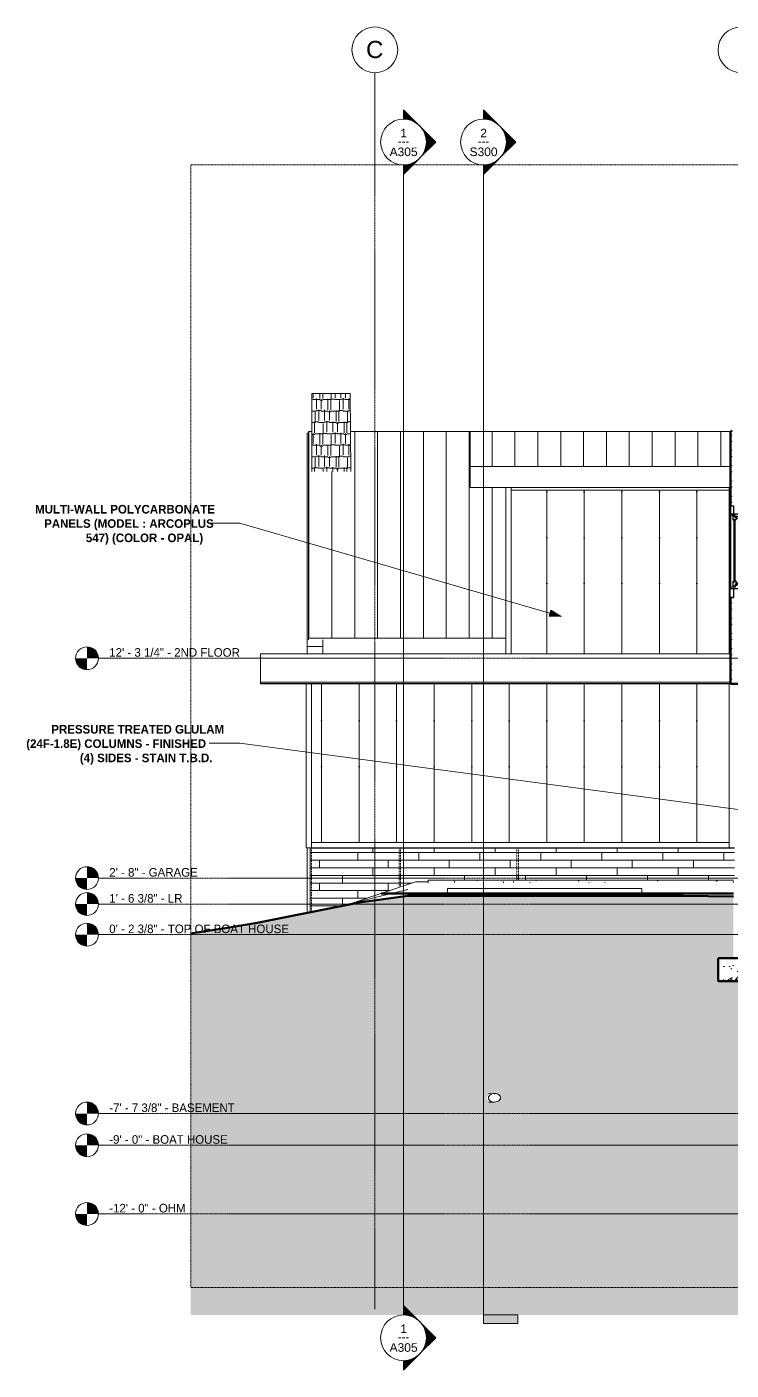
# Model space of a CAD drawing. Header units: inches. Extents: x -9046 to -7171, y -279 to 479.
# Drawn here: x -7924 to -7555, y -226 to 478 of the extents above; entities that cross this region are included whole.
import ezdxf

# ---------------------------------------------------------------- set-up
doc = ezdxf.new("R2010")
doc.units = ezdxf.units.IN
doc.header["$MEASUREMENT"] = 0
for name, pattern in [('Aligning Line 1_8_', [0.25, 0.125, -0.125]), ('Dash 1_16_', [0.125, 0.0625, -0.0625]), ('Grid Line 1_2_', [0.875, 0.5, -0.125, 0.125, -0.125])]:
    doc.linetypes.add(name, pattern=pattern)
for name, color, linetype, lineweight in [('A-CLNG', 13, 'Continuous', 18), ('A-CLNG-1', 13, 'Continuous', 60), ('A-CLNG-PATT-1', 13, 'Continuous', 9), ('A-DETL-1', 90, 'Dash 1_16_', 9), ('A-FLOR-LEVL', 51, 'Continuous', 9), ('A-FLOR-LEVL-1', 51, 'Grid Line 1_2_', 9), ('A-GLAZ-1', 151, 'Continuous', 9), ('A-GLAZ-2', 151, 'Continuous', 30), ('A-GLAZ-CWMG', 51, 'Continuous', 9), ('A-ROOF', 132, 'Continuous', 18), ('A-ROOF-PATT-1', 132, 'Continuous', 9), ('A-WALL', 113, 'Continuous', 18), ('A-WALL-PATT-1', 111, 'Continuous', 9), ('C-TOPO', 7, 'Continuous', 9), ('C-TOPO-1', 7, 'Continuous', 60), ('C-TOPO-MAJR', 7, 'Continuous', 80), ('G-ANNO-SYMB', 111, 'Aligning Line 1_8_', 9), ('G-ANNO-SYMB-1', 111, 'Continuous', 9), ('G-ANNO-TEXT', 231, 'Continuous', 9), ('I-WALL', 2, 'Continuous', 18), ('I-WALL-1', 2, 'Continuous', 60), ('P-PIPE', 3, 'Continuous', 9), ('S-FNDN', 32, 'Continuous', 18), ('S-FNDN-1', 32, 'Continuous', 60), ('S-FNDN-2', 32, 'Continuous', 9), ('S-GRID-1', 1, 'Grid Line 1_2_', 9), ('S-GRID-IDEN', 1, 'Continuous', 9)]:
    doc.layers.add(name, color=color, linetype=linetype, lineweight=lineweight)
doc.styles.add('Arial', font='arial.ttf', dxfattribs={"height": 9})
doc.styles.add('Arial_1', font='arial.ttf', dxfattribs={"height": 4.5})
doc.styles.add('Century Gothic', font='ufonts.com_century-gothic.ttf', dxfattribs={"height": 4.5})
doc.styles.add('Century Gothic_B', font='GOTHICB.TTF', dxfattribs={"height": 4.5})
pattern_1 = [(216.87, (-7546.5383, 132.934), (23.989771, 15.993643), [3.998, -35.986]), (206.565, (-7541.7393, 130.535), (-7.99708, -7.99662), [8.941, -8.941]), (198.435, (-7541.7393, 126.537), (-15.993845, -7.997098), [5.058, -20.23])]

# ---------------------------------------------------------------- blocks, each defined once
blk = doc.blocks.new('Walls 1 - Walls 1-1121987-BUILDING SECTION - EAST_WEST - LOOKING NORTH')
at = {"layer": 'A-WALL-PATT-1'}
h = blk.add_hatch(dxfattribs=at)
h.set_pattern_fill('FP_39', color=256, style=0, pattern_type=2)
h.set_pattern_definition([(0, (8413.069, 151), (12.75, 5.991), [3, -2.5, 3.5, -1.5, -6.5]), (0, (8413.069, 151), (12.75, 5.991), [-10.5, 4.5, -2]), (0, (8416.069, 151.25), (12.75, 5.991), [2.5, -9.5, 2, -3]), (0, (8422.069, 150.626), (12.75, 5.991), [1.5, -15.5]), (90, (8413.069, 151), (-4.25, 5.991), [5.741, -18.222]), (90, (8416.069, 151), (-4.25, 5.991), [5.616, -18.347]), (90, (8418.569, 151), (-4.25, 5.991), [5.242, -18.721]), (90, (8422.069, 150.626), (-4.25, 5.991), [5.741, -18.222]), (90, (8423.569, 150.626), (-4.25, 5.991), [5.741, -18.222]), (90, (8428.069, 151), (-4.25, 5.991), [5.492, -18.472])])
h.paths.add_polyline_path([(8422.02, 245.11), (8421.57, 286), (8401.57, 286), (8401.57, 245.11)], flags=0)
at = {"layer": 'A-WALL'}
for p, q in [((8401.57, 286), (8421.57, 286)), ((8401.57, 286), (8401.57, 245.11)), ((8421.57, 286), (8422.02, 245.11))]:
    blk.add_line(p, q, dxfattribs=at)
blk = doc.blocks.new('Rectangular Mullion - Profile_Polycarbonate_right-2452945-BUILDING SECTION - EAST_WEST - LOOKING NORTH')
at = {"layer": 'A-GLAZ-CWMG'}
for p, q in [((8620.38, 149.62), (8620.38, 236.66)), ((8620.38, 47.87), (8620.38, 133.87)), ((8623.13, 47.87), (8620.38, 47.87))]:
    blk.add_line(p, q, dxfattribs=at)
blk = doc.blocks.new('Rectangular Mullion - Profile_Polycarbonate_Upper and left-2452932-BUILDING SECTION - EAST_WEST - LOOKING NORTH')
at = {"layer": 'A-GLAZ-CWMG'}
for p, q in [((8398.57, 133.87), (8398.57, 47.87)), ((8401.32, 133.87), (8401.32, 47.87)), ((8401.32, 47.87), (8398.57, 47.87))]:
    blk.add_line(p, q, dxfattribs=at)
blk = doc.blocks.new('Rectangular Mullion - Profile_Polycarbonate_Upper and left-2452946-BUILDING SECTION - EAST_WEST - LOOKING NORTH')
at = {"layer": 'A-GLAZ-CWMG'}
for p, q in [((8503.32, 236.66), (8503.32, 149.62)), ((8506.07, 236.66), (8506.07, 149.62))]:
    blk.add_line(p, q, dxfattribs=at)
blk = doc.blocks.new('Window-Casement-Andersen-A_Series - ACW3434-2462283-BUILDING SECTION - EAST_WEST - LOOKING NORTH')
at = {"layer": 'A-GLAZ-1'}
for p, q in [((8622.77, 219.56), (8622.77, 187.74)), ((8622.89, 220.04), (8622.89, 219.56)), ((8622.89, 219.71), (8623.41, 219.71)), ((8622.89, 219.56), (8622.89, 187.74)), ((8623.41, 219.56), (8623.41, 220.04)), ((8623.41, 219.56), (8623.41, 187.74)), ((8623.54, 219.56), (8623.54, 187.74)), ((8627.19, 222.84), (8629.38, 222.84)), ((8627.19, 184.25), (8627.19, 222.84)), ((8627.19, 222.16), (8629.38, 222.16)), ((8629.38, 224.41), (8630.01, 224.41)), ((8629.38, 182.69), (8629.38, 224.41)), ((8629.38, 222.84), (8629.38, 184.25)), ((8629.38, 222.16), (8630.01, 222.16)), ((8630.01, 224.41), (8630.01, 182.69)), ((8622.89, 187.24), (8622.89, 187.74)), ((8622.89, 187.57), (8623.41, 187.57)), ((8623.41, 187.74), (8623.41, 187.24)), ((8627.19, 184.94), (8629.38, 184.94)), ((8629.38, 184.25), (8627.19, 184.25)), ((8629.38, 184.94), (8630.01, 184.94)), ((8630.01, 182.69), (8629.38, 182.69))]:
    blk.add_line(p, q, dxfattribs=at)
at = {"layer": 'A-GLAZ-2'}
for p, q in [((8621.13, 227.13), (8622.63, 227.13)), ((8621.13, 227.13), (8622.63, 227.13)), ((8621.13, 183.49), (8621.13, 227.13)), ((8621.13, 226.63), (8621.13, 226.25)), ((8621.13, 226.25), (8621.13, 222.63)), ((8622.63, 227.13), (8622.63, 222.88)), ((8621.13, 222.63), (8621.32, 222.63)), ((8621.32, 222.88), (8627.19, 222.88)), ((8621.32, 183.63), (8621.32, 222.88)), ((8622.86, 222.08), (8621.32, 222.25)), ((8622.39, 219.75), (8622.39, 221.89)), ((8622.39, 221.89), (8622.87, 221.81)), ((8622.72, 219.56), (8622.39, 219.75)), ((8622.77, 219.56), (8622.72, 219.56)), ((8622.77, 220.04), (8623.54, 220.04)), ((8622.77, 220.04), (8622.77, 219.56)), ((8623.5, 222.08), (8622.86, 222.08)), ((8622.87, 221.81), (8622.87, 221.64)), ((8622.87, 221.64), (8623.37, 221.64)), ((8623.37, 221.64), (8623.37, 221.12)), ((8623.37, 221.12), (8623.98, 221.12)), ((8623.5, 221.31), (8623.5, 222.08)), ((8623.98, 221.31), (8623.5, 221.31)), ((8623.54, 220.04), (8623.54, 219.56)), ((8623.66, 219.56), (8623.54, 219.56)), ((8623.98, 219.88), (8623.66, 219.56)), ((8623.98, 221.44), (8623.98, 219.88)), ((8627.04, 221.44), (8623.98, 221.44)), ((8625.17, 220.4), (8623.98, 220.4)), ((8625.98, 220.76), (8625.17, 220.76)), ((8625.17, 220.76), (8625.17, 220.4)), ((8625.98, 221.44), (8625.98, 220.76)), ((8627.19, 221.6), (8627.04, 221.44)), ((8627.19, 222.88), (8627.19, 183.63)), ((8620.82, 183.44), (8621.32, 183.53)), ((8620.82, 179.13), (8620.82, 183.44)), ((8621.32, 183.53), (8621.13, 183.49)), ((8622.86, 184.43), (8621.32, 184.25)), ((8627.19, 183.63), (8621.32, 183.63)), ((8621.32, 183.63), (8621.32, 183.53)), ((8621.32, 183.53), (8621.32, 183.63)), ((8622.39, 187.54), (8622.72, 187.74)), ((8622.39, 184.61), (8622.39, 187.54)), ((8622.7, 184.66), (8622.39, 184.61)), ((8622.63, 183.63), (8622.63, 182)), ((8622.63, 183.63), (8622.63, 179.13)), ((8622.87, 184.66), (8622.7, 184.66)), ((8622.72, 187.74), (8622.77, 187.74)), ((8622.77, 187.74), (8622.77, 187.24)), ((8622.77, 187.24), (8623.54, 187.24)), ((8623.5, 184.43), (8622.86, 184.43)), ((8623.37, 184.86), (8622.87, 184.86)), ((8622.87, 184.86), (8622.87, 184.66)), ((8623.61, 185.45), (8623.37, 185.45)), ((8623.37, 185.45), (8623.37, 184.86)), ((8623.5, 185.19), (8623.5, 184.43)), ((8623.97, 185.19), (8623.5, 185.19)), ((8623.54, 187.24), (8623.54, 187.74)), ((8623.54, 187.74), (8623.67, 187.74)), ((8623.98, 186.32), (8623.61, 186.32)), ((8623.61, 186.32), (8623.61, 185.45)), ((8623.67, 187.74), (8623.98, 187.44)), ((8627.04, 185.65), (8623.97, 185.65)), ((8623.97, 185.65), (8623.97, 185.19)), ((8623.98, 187.44), (8623.98, 186.32)), ((8623.98, 186.81), (8625.18, 186.81)), ((8623.98, 186.54), (8624.41, 186.54)), ((8624.41, 186.54), (8625.17, 186.34)), ((8625.17, 186.34), (8625.17, 185.65)), ((8625.18, 186.81), (8625.18, 186.71)), ((8625.78, 186.71), (8625.18, 186.71)), ((8625.78, 185.65), (8625.78, 186.71)), ((8627.19, 185.49), (8627.04, 185.65)), ((8622.63, 179.13), (8620.82, 179.13)), ((8621.13, 179.13), (8622.63, 179.13))]:
    blk.add_line(p, q, dxfattribs=at)
blk = doc.blocks.new('Rectangular Mullion - Profile_Polycarbonate_Upper and left-1623115-BUILDING SECTION - EAST_WEST - LOOKING NORTH')
at = {"layer": 'A-GLAZ-CWMG'}
for p, q in [((8506.07, 235.35), (8506.07, 236.66)), ((8620.38, 235.35), (8506.07, 235.35)), ((8620.38, 236.66), (8620.38, 235.35))]:
    blk.add_line(p, q, dxfattribs=at)
blk = doc.blocks.new('Rectangular Mullion - Profile_Polycarbonate_Lower-1595359-BUILDING SECTION - EAST_WEST - LOOKING NORTH')
at = {"layer": 'A-GLAZ-CWMG'}
for p, q in [((8401.32, 47.87), (8401.32, 50.62)), ((8401.32, 50.62), (8620.38, 50.62)), ((8620.38, 50.62), (8620.38, 47.87)), ((8401.32, 47.87), (8620.38, 47.87))]:
    blk.add_line(p, q, dxfattribs=at)
blk = doc.blocks.new('Level - Level Head - Circle-50818-BUILDING SECTION - EAST_WEST - LOOKING NORTH')
at = {"layer": 'A-FLOR-LEVL'}
h = blk.add_hatch(color=256, dxfattribs=at)
edge = h.paths.add_edge_path(flags=0)
edge.add_line((8283.6, 32), (8289.6, 32))
edge.add_arc((8283.6, 32), 6, 0, 90)
edge.add_line((8283.6, 38), (8283.6, 32))
h = blk.add_hatch(color=256, dxfattribs=at)
edge = h.paths.add_edge_path(flags=0)
edge.add_line((8283.6, 26), (8283.6, 32))
edge.add_line((8283.6, 32), (8277.6, 32))
edge.add_arc((8283.6, 32), 6, 180, 270)
blk.add_circle((8283.6, 32), 6, dxfattribs=at)
blk = doc.blocks.new('Grid - Grid Head - Circle-50561-BUILDING SECTION - EAST_WEST - LOOKING NORTH')
at = {"layer": 'S-GRID-IDEN'}
for start, end in [(0, 180), (180, 360)]:
    blk.add_arc((8434.57, 466.14), 12, start, end, dxfattribs=at)
blk = doc.blocks.new('Section - 3_32_ x 3_8_-54337-BUILDING SECTION - EAST_WEST - LOOKING NORTH')
at = {"layer": 'G-ANNO-SYMB-1'}
blk.add_hatch(color=256, dxfattribs=at).paths.add_polyline_path([(8684.17, -196.9), (8666.17, -196.9), (8666.17, -201.4), (8684.17, -201.4)], flags=0)
for p, q in [((8666.17, -201.4), (8666.17, -196.9)), ((8666.17, -196.9), (8684.17, -196.9)), ((8684.17, -196.9), (8684.17, -201.4)), ((8684.17, -201.4), (8666.17, -201.4))]:
    blk.add_line(p, q, dxfattribs=at)
blk = doc.blocks.new('Section - Section Head - Filled-22785-BUILDING SECTION - EAST_WEST - LOOKING NORTH')
at = {"layer": 'G-ANNO-SYMB-1'}
h = blk.add_hatch(color=256, dxfattribs=at)
edge = h.paths.add_edge_path(flags=0)
edge.add_arc((8666.17, 417.77), 12.02, 47.9216, 90)
edge.add_line((8666.17, 429.79), (8666.17, 434.74))
edge.add_line((8666.17, 434.74), (8674.22, 426.69))
h = blk.add_hatch(color=256, dxfattribs=at)
edge = h.paths.add_edge_path(flags=0)
edge.add_line((8674.65, 426.26), (8683.14, 417.77))
edge.add_line((8683.14, 417.77), (8678.17, 417.77))
edge.add_arc((8666.17, 417.77), 12, 360, 405)
h = blk.add_hatch(color=256, dxfattribs=at)
edge = h.paths.add_edge_path(flags=0)
edge.add_arc((8666.17, 417.77), 12, 315, 360)
edge.add_line((8678.17, 417.77), (8683.14, 417.77))
edge.add_line((8683.14, 417.77), (8674.65, 409.28))
h = blk.add_hatch(color=256, dxfattribs=at)
edge = h.paths.add_edge_path(flags=0)
edge.add_line((8674.22, 408.85), (8666.17, 400.8))
edge.add_line((8666.17, 400.8), (8666.17, 405.75))
edge.add_arc((8666.17, 417.77), 12.02, 270, 312.0784)
for p, q in [((8674.22, 426.69), (8666.17, 434.74)), ((8666.17, 434.74), (8666.17, 429.79)), ((8683.14, 417.77), (8674.65, 426.26)), ((8674.65, 409.28), (8683.14, 417.77)), ((8678.17, 417.77), (8683.14, 417.77)), ((8683.14, 417.77), (8678.17, 417.77)), ((8666.17, 400.8), (8674.22, 408.85)), ((8666.17, 405.75), (8666.17, 400.8))]:
    blk.add_line(p, q, dxfattribs=at)
for centre, radius, start, end in [((8666.17, 417.79), 12, 90, 270), ((8666.17, 417.79), 12, 270, 90), ((8666.17, 417.77), 12.02, 47.9216, 90), ((8666.17, 417.77), 12, 360, 45), ((8666.17, 417.77), 12, 315, 360), ((8666.17, 417.77), 12.02, 270, 312.0784)]:
    blk.add_arc(centre, radius, start, end, dxfattribs=at)

msp = doc.modelspace()

# ---------------------------------------------------------------- hatches: boundary and pattern name
at = {"layer": 'A-CLNG-PATT-1'}
h = msp.add_hatch(dxfattribs=at)
h.set_pattern_fill('FP_33', color=256, style=0, pattern_type=2)
h.set_pattern_definition(pattern_1)
h.paths.add_polyline_path([(-7298.04593, 133.875), (-7298.04593, 134.625), (-7302.17093, 134.625), (-7302.17093, 133.875), (-7301.27269, 133.875)], flags=0)
h.paths.add_polyline_path([(-7541.9505, 133.875), (-7480.92093, 133.875), (-7480.92093, 134.625), (-7554.98343, 134.625), (-7554.98343, 133.875)], flags=0)
at = {"layer": 'A-ROOF-PATT-1'}
h = msp.add_hatch(dxfattribs=at)
h.set_pattern_fill('FP_40', color=256, style=0, pattern_type=2)
h.set_pattern_definition([(90, (-16176.115, -1120.189), (-12, 7e-16), [])])
h.paths.add_polyline_path([(-7672.79593, 157.67351), (-7672.79593, 236.65686), (-7691.54593, 236.65686), (-7691.54593, 266.0153), (-7754.32387, 266.0153), (-7754.09156, 245.10736), (-7774.54593, 245.10736), (-7774.54593, 266.0153), (-7776.29593, 266.0153), (-7776.29593, 157.67351), (-7690.05992, 157.67351)], flags=0)
h = msp.add_hatch(dxfattribs=at)
h.set_pattern_fill('FP_38', color=256, style=0, pattern_type=2)
h.set_pattern_definition([(90, (-16176.115, 55.219), (-12, 7e-16), [])])
h.paths.add_polyline_path([(-7690.05992, 247.69499), (-7554.98343, 247.69499), (-7554.98343, 265.89433), (-7554.86245, 266.0153), (-7691.54593, 266.0153), (-7691.54593, 247.69499)], flags=0)
at = {"layer": 'A-WALL-PATT-1'}
h = msp.add_hatch(dxfattribs=at)
h.set_pattern_fill('FP_33', color=256, style=0, pattern_type=2)
h.set_pattern_definition(pattern_1)
h.paths.add_polyline_path([(-7554.23343, 134.625), (-7554.23343, 179.125), (-7554.98343, 179.125), (-7554.98343, 134.625)], flags=0)
h.paths.add_polyline_path([(-7554.79543, 227.125), (-7554.23343, 227.125), (-7554.23343, 266.64433), (-7554.98343, 265.89433), (-7554.98293, 227.125)], flags=0)
h = msp.add_hatch(dxfattribs=at)
h.set_pattern_fill('FP_41', color=256, style=0, pattern_type=2)
h.set_pattern_definition([(90, (-7533.298, 18.375), (-19.685, 1e-15), [24, 0, 0, 0])])
h.paths.add_polyline_path([(-7774.79593, 50.625), (-7555.73343, 50.625), (-7555.73343, 133.875), (-7774.79593, 133.875), (-7774.79593, 104.42697)], flags=0)
h.paths.add_polyline_path([(-7578.97785, 149.625), (-7555.73343, 149.625), (-7555.73343, 235.3484), (-7670.04593, 235.3484), (-7670.04593, 149.625), (-7616.00521, 149.625)], flags=0)
h = msp.add_hatch(dxfattribs=at)
h.set_pattern_fill('FP_34', color=256, style=0, pattern_type=2)
h.set_pattern_definition([(0, (-7770.5463, -90.575), (0, 4), []), (90, (-7770.546, -90.575), (-8, 8), [4, -28]), (90, (-7754.546, -86.575), (-8, 8), [4, -28])])
h.paths.add_polyline_path([(-7775.54593, 14.14059), (-7765.54593, 16.13948), (-7765.54593, 47.625), (-7775.54593, 47.625), (-7775.54593, 15.54192)], flags=0)
h = msp.add_hatch(dxfattribs=at)
h.set_pattern_fill('FP_37', color=256, style=0, pattern_type=2)
h.set_pattern_definition([(0, (-7478.5463, -90.575), (0, 4), []), (90, (-7478.546, -90.575), (-8, 8), [4, -28]), (90, (-7462.546, -86.575), (-8, 8), [4, -28])])
h.paths.add_polyline_path([(-7765.54593, 16.13948), (-7759.99362, 17.24932), (-7753.94603, 18.73178), (-7720.29597, 30), (-7713.54593, 30), (-7713.54593, 31), (-7552.98343, 31), (-7552.98343, 47.625), (-7765.54593, 47.625), (-7765.54593, 16.99715)], flags=0)
h = msp.add_hatch(dxfattribs=at)
h.set_pattern_fill('FP_30', color=256, style=0, pattern_type=2)
h.set_pattern_definition([(0, (-7549.7363, 124.937), (15.36, 3.84), [0.634, -10.886, 0.634, -10.886, -61.44]), (0, (-7549.7363, 124.937), (15.36, 3.84), [-23.04, 0.634, -22.406, 0.634, -10.886, -26.88]), (0, (-7549.7363, 124.937), (15.36, 3.84), [-57.6, 0.634, -7.046, 0.634, -18.566]), (120, (-7543.9763, 126.857), (-11.00554, 11.38215), [0.634, -10.886, 0.634, -10.886, -61.44]), (120, (-7543.9763, 126.857), (-11.00554, 11.38215), [-23.04, 0.634, -22.406, 0.634, -10.886, -26.88]), (120, (-7543.9763, 126.857), (-11.00554, 11.38215), [-57.6, 0.634, -7.046, 0.634, -18.566]), (240, (-7542.0563, 134.537), (-4.35446, -15.22215), [0.634, -10.886, 0.634, -10.886, -61.44]), (240, (-7542.0563, 134.537), (-4.35446, -15.22215), [-23.04, 0.634, -22.406, 0.634, -10.886, -26.88]), (240, (-7542.0563, 134.537), (-4.35446, -15.22215), [-57.6, 0.634, -7.046, 0.634, -18.566])])
h.paths.add_polyline_path([(-7578.97785, 29.55329), (-7553.54593, 29.55329), (-7553.54593, 31), (-7713.54593, 31), (-7713.54593, 29.55329), (-7616.00521, 29.55329)], flags=0)
at = {"layer": 'C-TOPO'}
for points in [[(-7773.44914, -196.91844), (-7703.54593, -196.91844), (-7703.54593, 22.67133), (-7724.29593, 22.67133), (-7749.76999, 19.29288), (-7803.28931, 8.59493), (-7819.0659, 6), (-7838.16934, 3.01331), (-7838.16934, -196.91844), (-7803.28931, -196.91844)], [(-7568.12823, -196.91844), (-7483.54593, -196.91844), (-7483.54593, -43), (-7490.54593, -43), (-7490.54593, -31), (-7483.54593, -31), (-7483.54593, 16.34695), (-7545.54593, 16.34695), (-7545.54593, -10), (-7537.54593, -10), (-7537.54593, -22), (-7561.54593, -22), (-7561.54593, -10), (-7553.54593, -10), (-7553.54593, 22.35755), (-7579.90394, 22.67133), (-7601.54593, 22.67133), (-7601.54593, -196.91844), (-7579.90394, -196.91844)]]:
    msp.add_hatch(color=256, dxfattribs=at).paths.add_polyline_path(points, flags=0)
h = msp.add_hatch(color=256, dxfattribs=at)
h.paths.add_polyline_path([(-7703.54593, -196.91844), (-7601.54593, -196.91844), (-7601.54593, 22.67133), (-7703.54593, 22.67133), (-7703.54593, -121.58209)], flags=0)
h.paths.add_polyline_path([(-7679.71509, -85.41693), (-7680.46789, -85.35661), (-7681.00544, -85.23734), (-7681.52924, -85.03748), (-7681.99604, -84.76471), (-7682.38111, -84.4295), (-7682.66642, -84.04476), (-7682.84193, -83.60846), (-7682.88583, -83.14257), (-7682.80462, -82.68514), (-7682.55932, -82.20601), (-7682.16702, -81.77372), (-7681.64247, -81.40995), (-7680.99626, -81.13294), (-7680.4115, -80.9817), (-7679.53346, -80.9106), (-7678.8254, -80.88974), (-7678.11735, -80.94127), (-7677.60771, -81.04311), (-7677.05759, -81.24297), (-7676.5754, -81.51574), (-7676.17968, -81.85094), (-7675.88564, -82.23569), (-7675.70456, -82.6552), (-7675.64342, -83.09335), (-7675.7232, -83.5953), (-7675.95854, -84.07444), (-7676.33763, -84.50673), (-7676.84147, -84.8705), (-7677.44479, -85.1475), (-7678.20463, -85.3321), (-7678.8254, -85.39071), (-7679.56127, -85.41239)], flags=0)
at = {"layer": 'G-ANNO-TEXT'}
msp.add_hatch(color=256, dxfattribs=at).paths.add_polyline_path([(-7643.90358, 169.13085), (-7649.21701, 172.34832), (-7650.11389, 169.26055)], flags=0)
at = {"layer": 'S-FNDN-2'}
h = msp.add_hatch(dxfattribs=at)
h.set_pattern_fill('FP_35', color=256, style=0, pattern_type=2)
h.set_pattern_definition([(50, (-7549.736, 124.937), (13.77135, -1.205), [1.44, -15.84]), (355, (-7549.736, 124.937), (-2.6644, 14.4422), [1.152, -12.672]), (100.451, (-7548.589, 124.837), (11.1071, 13.2374), [1.224, -13.462]), (46.184, (-7549.736, 128.777), (20.4913, -3.1779), [2.16, -23.76]), (96.636, (-7548.03, 128.513), (17.946, 18.7032), [1.836, -20.193]), (351.184, (-7549.736, 128.777), (17.9454, 18.7026), [1.728, -19.008]), (21, (-7547.816, 127.817), (11.4605, -7.7304), [1.44, -15.84]), (326, (-7547.816, 127.817), (4.6714, 13.9231), [1.152, -12.672]), (71.451, (-7546.861, 127.173), (16.1321, 6.1928), [1.224, -13.462]), (37.5, (-7549.7363, 124.937), (0.23312, 6.39175), [0.634, -11.885, 0.634, -12.23, -12.72]), (37.5, (-7549.7363, 124.937), (0.23312, 6.39175), [-25.382, 0.634, -12.086]), (7.5, (-7549.736, 124.937), (5.05073, 7.57304), [0.634, -6.701, 0.634, -11.597, -4.848]), (7.5, (-7549.736, 124.937), (5.05073, 7.57304), [-19.565, 0.634, -4.214]), (327.5, (-7554.0183, 124.937), (10.24958, -0.43289), [0.634, -4.166, 0.634, -14.342, -19.872]), (327.5, (-7554.0183, 124.937), (10.24958, -0.43289), [-19.776, 0.634, -19.238]), (317.5, (-7555.938, 124.937), (11.1974, 1.92214), [0.634, -5.606, 0.634, -9.312, -14.112]), (317.5, (-7555.938, 124.937), (11.1974, 1.92214), [-16.186, 0.634, -13.478])])
h.paths.add_polyline_path([(-7561.54593, -22), (-7537.54593, -22), (-7537.54593, -10), (-7561.54593, -10)], flags=0)

# ---------------------------------------------------------------- linework, layer by layer
at = {"layer": 'A-CLNG'}
for p, q in [((-7801.54593, 134.625), (-7554.98343, 134.625)), ((-7801.54593, 133.875), (-7801.54593, 134.625)), ((-7554.98343, 133.875), (-7801.54593, 133.875))]:
    msp.add_line(p, q, dxfattribs=at)
at = {"layer": 'A-CLNG-1'}
for p, q in [((-7554.98343, 134.625), (-7554.98343, 133.875)), ((-7554.98343, 133.875), (-7480.92093, 133.875))]:
    msp.add_line(p, q, dxfattribs=at)
at = {"layer": 'A-DETL-1'}
for p, q in [((-7774.79593, 47.625), (-7774.79593, 14.29051)), ((-7728.79593, 47.625), (-7728.79593, 27.15366)), ((-7728.04593, 47.625), (-7728.04593, 27.40481)), ((-7667.04593, 47.625), (-7667.04593, 31)), ((-7666.29593, 47.625), (-7666.29593, 31))]:
    msp.add_line(p, q, dxfattribs=at)
at = {"layer": 'A-FLOR-LEVL-1'}
for p, q in [((-7197.39734, 147.25), (-7886.51809, 147.25)), ((-7197.39734, 32), (-7886.51809, 32)), ((-7197.39734, 18.375), (-7886.51809, 18.375)), ((-7197.39734, 2.375), (-7886.51809, 2.375)), ((-7197.39734, -91.375), (-7886.51809, -91.375)), ((-7197.39734, -108), (-7886.51809, -108)), ((-7197.39734, -144), (-7886.51809, -144))]:
    msp.add_line(p, q, dxfattribs=at)
at = {"layer": 'A-ROOF'}
for p, q in [((-7776.29593, 266.0153), (-7776.29593, 156.94397)), ((-7776.29593, 266.0153), (-7774.54593, 266.0153)), ((-7754.32387, 266.0153), (-7554.86245, 266.0153)), ((-7691.54593, 266.0153), (-7691.54593, 236.65686)), ((-7691.54593, 247.69499), (-7554.98343, 247.69499)), ((-7554.98343, 236.65686), (-7691.54593, 236.65686)), ((-7776.29593, 157.67351), (-7672.79593, 157.67351)), ((-7801.54593, 149.625), (-7554.98343, 149.625)), ((-7801.54593, 149.625), (-7801.54593, 134.625)), ((-7554.98343, 134), (-7801.54593, 134))]:
    msp.add_line(p, q, dxfattribs=at)
at = {"layer": 'C-TOPO'}
for p, q in [((-7720.29597, 30), (-7753.94603, 18.73178)), ((-7713.54593, 30), (-7720.29597, 30)), ((-7759.99362, 17.24932), (-7724.29573, 26)), ((-7724.29573, 23), (-7749.77009, 19.29289)), ((-7749.77009, 19.29289), (-7724.29573, 22.67133)), ((-7724.29573, 26), (-7724.86072, 25.82837)), ((-7724.53599, 22.94994), (-7724.29573, 23)), ((-7715.3719, 22.67133), (-7724.29573, 22.67133)), ((-7703.54622, 22.67133), (-7715.3719, 22.67133)), ((-7703.54622, 26.54136), (-7703.54622, 26)), ((-7703.54622, 26.54136), (-7647.66462, 26.54136)), ((-7703.54622, 26), (-7703.54622, 26.54136)), ((-7647.66462, 26.54136), (-7703.54622, 26.54136)), ((-7703.54622, 23.70739), (-7703.54622, 26)), ((-7703.54622, 23.70739), (-7703.54622, 26)), ((-7703.54622, 23.70739), (-7703.54622, 23)), ((-7703.54622, 23), (-7703.54622, 23.70739)), ((-7703.54622, 22.67133), (-7703.54622, 23)), ((-7703.54622, 22.67133), (-7703.54622, 23)), ((-7665.21858, 22.67133), (-7703.54622, 22.67133)), ((-7665.21858, 22.67133), (-7636.29597, 22.67133)), ((-7636.29597, 26.54136), (-7647.66462, 26.54136)), ((-7636.29597, 26.54136), (-7647.66462, 26.54136)), ((-7636.29597, 26.54136), (-7624.92732, 26.54136)), ((-7636.29597, 26.54136), (-7624.92732, 26.54136)), ((-7616.81648, 22.67133), (-7636.29597, 22.67133)), ((-7601.54622, 26.54136), (-7624.92732, 26.54136)), ((-7624.92732, 26.54136), (-7601.54622, 26.54136)), ((-7601.54622, 22.67133), (-7616.81648, 22.67133)), ((-7601.54622, 26.54136), (-7601.54622, 26)), ((-7601.54622, 26), (-7601.54622, 26.54136)), ((-7601.54622, 24.24107), (-7601.54622, 26)), ((-7601.54622, 26), (-7601.54622, 24.24107)), ((-7601.54622, 24.24107), (-7601.54622, 23)), ((-7601.54622, 23), (-7601.54622, 24.24107)), ((-7601.54622, 23), (-7601.54622, 22.67133)), ((-7601.54622, 23), (-7601.54622, 22.67133)), ((-7579.90388, 22.67133), (-7601.54622, 22.67133)), ((-7553.54593, 22.35755), (-7579.90388, 22.67133)), ((-7749.77009, 19.29289), (-7803.28962, 8.59493)), ((-7819.06599, 6), (-7803.28962, 8.59493)), ((-7819.06599, 6), (-7838.16934, 3.0133))]:
    msp.add_line(p, q, dxfattribs=at)
at = {"layer": 'C-TOPO-1'}
for p, q in [((-7724.29593, 22.67133), (-7749.76999, 19.29288)), ((-7715.37183, 22.67133), (-7724.29573, 22.67133)), ((-7703.54593, 22.67133), (-7715.37183, 22.67133)), ((-7703.54593, 22.67133), (-7665.21861, 22.67133)), ((-7665.21861, 22.67133), (-7636.29593, 22.67133)), ((-7636.29593, 22.67133), (-7616.81616, 22.67133)), ((-7616.81616, 22.67133), (-7601.54593, 22.67133)), ((-7579.90394, 22.67133), (-7601.54593, 22.67133)), ((-7553.54593, 22.35755), (-7579.90388, 22.67133)), ((-7749.76999, 19.29288), (-7803.28931, 8.59493)), ((-7803.28962, 8.59488), (-7819.0659, 6)), ((-7819.06599, 5.99999), (-7838.16934, 3.01331))]:
    msp.add_line(p, q, dxfattribs=at)
at = {"layer": 'C-TOPO-MAJR'}
for p, q in [((-7738.21359, 24), (-7732.45462, 24)), ((-7732.45476, 24), (-7724.29593, 24))]:
    msp.add_line(p, q, dxfattribs=at)
at = {"layer": 'C-TOPO-MAJR', "flags": 128}
for points in [[(-7724.29573, 24), (-7706.19432, 24), (-7703.54593, 24)], [(-7703.54593, 24), (-7694.96259, 24), (-7636.29593, 24), (-7608.29593, 24), (-7601.54593, 24)], [(-7601.54593, 24), (-7591.97938, 24), (-7553.54593, 24)]]:
    msp.add_lwpolyline(points, dxfattribs=at)
at = {"layer": 'G-ANNO-SYMB'}
for p, q in [((-7838.14309, 405.76985), (-7838.14309, -182.48287)), ((-7245.77234, 405.76985), (-7838.14309, 405.76985)), ((-7838.14309, -182.48287), (-7245.77234, -182.48287))]:
    msp.add_line(p, q, dxfattribs=at)
at = {"layer": 'G-ANNO-SYMB-1'}
for p, q in [((-7726.54593, 405.76985), (-7726.54593, -196.89908)), ((-7684.60892, 405.76985), (-7684.60892, -196.89908))]:
    msp.add_line(p, q, dxfattribs=at)
at = {"layer": 'G-ANNO-TEXT'}
for p, q in [((-7812.43151, 218.0814), (-7828.47076, 218.0814)), ((-7643.90358, 169.13085), (-7812.43151, 218.0814)), ((-7649.21701, 172.34832), (-7650.11389, 169.26055)), ((-7650.11389, 169.26055), (-7643.90358, 169.13085)), ((-7643.90358, 169.13085), (-7649.21701, 172.34832)), ((-7812.43151, 102.7505), (-7828.47076, 102.7505)), ((-7548.40083, 67.58754), (-7812.43151, 102.7505))]:
    msp.add_line(p, q, dxfattribs=at)
at = {"layer": 'I-WALL'}
for p, q in [((-7777.04593, 149.625), (-7777.04593, 265.28576)), ((-7777.04593, 265.28576), (-7776.29593, 265.28576)), ((-7768.79593, 156.94397), (-7768.79593, 149.625)), ((-7768.79593, 153.42444), (-7777.04593, 153.42444)), ((-7777.04593, 13.84076), (-7777.04593, 47.875)), ((-7768.79593, 47.875), (-7768.79593, 47.625)), ((-7703.17093, 47.625), (-7703.17093, 47.875))]:
    msp.add_line(p, q, dxfattribs=at)
at = {"layer": 'I-WALL-1'}
for p, q in [((-7554.23343, 266.64433), (-7554.98343, 265.89433)), ((-7554.98343, 265.89433), (-7554.98343, 227.125)), ((-7554.98343, 179.125), (-7554.98343, 134.625))]:
    msp.add_line(p, q, dxfattribs=at)
at = {"layer": 'P-PIPE'}
for p, q in [((-7678.89214, -80.89121), (-7681.90222, -80.9799)), ((-7681.76969, -85.47795), (-7678.75867, -85.38923))]:
    msp.add_line(p, q, dxfattribs=at)
at = {"layer": 'P-PIPE', "flags": 128}
for points in [[(-7678.8254, -80.88974), (-7679.53346, -80.95659), (-7680.20601, -81.13294), (-7680.80934, -81.40995), (-7681.31318, -81.77372), (-7681.69227, -82.20601), (-7681.92761, -82.68514), (-7682.00738, -83.1871)], [(-7682.00738, -83.1871), (-7681.94624, -83.62525), (-7681.76517, -84.04476), (-7681.47112, -84.4295), (-7681.0754, -84.76471), (-7680.59322, -85.03748), (-7680.0431, -85.23734), (-7679.44618, -85.35661), (-7678.8254, -85.39071)], [(-7675.64342, -83.09335), (-7675.70456, -82.6552), (-7675.88564, -82.23569), (-7676.17968, -81.85094), (-7676.5754, -81.51574), (-7677.05759, -81.24297), (-7677.60771, -81.04311), (-7678.20463, -80.92383), (-7678.8254, -80.88974)], [(-7678.8254, -85.39071), (-7678.11735, -85.32386), (-7677.44479, -85.1475), (-7676.84147, -84.8705), (-7676.33763, -84.50673), (-7675.95854, -84.07444), (-7675.7232, -83.5953), (-7675.64342, -83.09335)]]:
    msp.add_lwpolyline(points, dxfattribs=at)
at = {"layer": 'S-FNDN'}
for p, q in [((-7775.54593, 14.14059), (-7775.54593, 47.625)), ((-7552.98343, 47.625), (-7775.54593, 47.625)), ((-7553.54593, 31), (-7713.54593, 31)), ((-7713.54593, 31), (-7713.54593, 29.55329))]:
    msp.add_line(p, q, dxfattribs=at)
at = {"layer": 'S-FNDN-1'}
for p, q in [((-7537.54593, -10), (-7561.54593, -10)), ((-7561.54593, -10), (-7561.54593, -22)), ((-7561.54593, -22), (-7537.54593, -22))]:
    msp.add_line(p, q, dxfattribs=at)
at = {"layer": 'S-GRID-1'}
msp.add_line((-7741.54593, -194), (-7741.54593, 454.14485), dxfattribs=at)

# ---------------------------------------------------------------- block references
at = {"layer": 'A-FLOR-LEVL'}
for p in [(-16176.11531, 115.25), (-16176.11531, 0), (-16176.11531, -13.625), (-16176.11531, -29.625), (-16176.11531, -123.375), (-16176.11531, -140), (-16176.11531, -176)]:
    msp.add_blockref('Level - Level Head - Circle-50818-BUILDING SECTION - EAST_WEST - LOOKING NORTH', p, dxfattribs=at)
at = {"layer": 'A-GLAZ-1'}
msp.add_blockref('Window-Casement-Andersen-A_Series - ACW3434-2462283-BUILDING SECTION - EAST_WEST - LOOKING NORTH', (-16176.11531, 0), dxfattribs=at)
at = {"layer": 'A-GLAZ-CWMG'}
for name in ['Rectangular Mullion - Profile_Polycarbonate_Upper and left-2452946-BUILDING SECTION - EAST_WEST - LOOKING NORTH', 'Rectangular Mullion - Profile_Polycarbonate_Upper and left-1623115-BUILDING SECTION - EAST_WEST - LOOKING NORTH', 'Rectangular Mullion - Profile_Polycarbonate_right-2452945-BUILDING SECTION - EAST_WEST - LOOKING NORTH', 'Rectangular Mullion - Profile_Polycarbonate_Upper and left-2452932-BUILDING SECTION - EAST_WEST - LOOKING NORTH', 'Rectangular Mullion - Profile_Polycarbonate_Lower-1595359-BUILDING SECTION - EAST_WEST - LOOKING NORTH']:
    msp.add_blockref(name, (-16176.11531, 0), dxfattribs=at)
at = {"layer": 'A-WALL'}
msp.add_blockref('Walls 1 - Walls 1-1121987-BUILDING SECTION - EAST_WEST - LOOKING NORTH', (-16176.11531, 0), dxfattribs=at)
at = {"layer": 'G-ANNO-SYMB-1'}
for name, p in [('Section - Section Head - Filled-22785-BUILDING SECTION - EAST_WEST - LOOKING NORTH', (-16392.71291, 0)), ('Section - Section Head - Filled-22785-BUILDING SECTION - EAST_WEST - LOOKING NORTH', (-16350.77591, 0)), ('Section - 3_32_ x 3_8_-54337-BUILDING SECTION - EAST_WEST - LOOKING NORTH', (-16350.77591, 0))]:
    msp.add_blockref(name, p, dxfattribs=at)
at = {"layer": 'G-ANNO-SYMB-1', "extrusion": (0, 0, -1), "rotation": 180}
msp.add_blockref('Section - Section Head - Filled-22785-BUILDING SECTION - EAST_WEST - LOOKING NORTH', (16392.71291, 208.87077), dxfattribs=at)
at = {"layer": 'S-GRID-IDEN'}
for p in [(-16176.11531, 0), (-15984.11531, 0)]:
    msp.add_blockref('Grid - Grid Head - Circle-50561-BUILDING SECTION - EAST_WEST - LOOKING NORTH', p, dxfattribs=at)

# ---------------------------------------------------------------- texts
at = {"layer": 'A-FLOR-LEVL', "char_height": 4.5, "attachment_point": 1, "style": 'Century Gothic'}
for s, insert, width in [('12\' - 3 1/4" - 2ND FLOOR', (-7880.84299, 152.52539), 87.567), ('2\' - 8" - GARAGE', (-7880.84299, 37.27539), 59.388), ('1\' - 6 3/8" - LR', (-7880.84299, 23.65039), 48.3285), ('0\' - 2 3/8" - TOP OF BOAT HOUSE', (-7880.84299, 7.65039), 116.5035), ('-7\' - 7 3/8" - BASEMENT', (-7880.84299, -86.09961), 81.0525), ('-9\' - 0" - BOAT HOUSE', (-7880.84299, -102.72461), 75.9015), ('-12\' - 0" - OHM', (-7880.84299, -138.72461), 52.2675)]:
    msp.add_mtext(s, dxfattribs=dict(at, insert=insert, width=width))
at = {"layer": 'G-ANNO-SYMB-1', "char_height": 4.5, "attachment_point": 1}
for s, insert, width, style in [('1', (-7728.20642, 424.72417), 4.242, 'Arial_1'), ('2', (-7686.26941, 424.72417), 4.242, 'Arial_1'), ('---', (-7729.53207, 420.47082), 7.7265, 'Century Gothic'), ('---', (-7687.59507, 420.47082), 7.7265, 'Century Gothic'), ('A305', (-7733.82846, 414.90605), 17.877, 'Arial_1'), ('S300', (-7691.89146, 414.90605), 17.877, 'Arial_1'), ('1', (-7728.20642, -201.94477), 4.242, 'Arial_1'), ('---', (-7729.53207, -206.19811), 7.7265, 'Century Gothic'), ('A305', (-7733.82846, -211.76289), 17.877, 'Arial_1')]:
    msp.add_mtext(s, dxfattribs=dict(at, insert=insert, width=width, style=style))
at = {"layer": 'G-ANNO-TEXT', "char_height": 4.5, "attachment_point": 1, "style": 'Century Gothic_B'}
for s, insert, width in [('MULTI-WALL POLYCARBONATE', (-7919.72745, 227.58494), 110.595), ('PANELS (MODEL : ARCOPLUS', (-7914.97745, 220.08494), 104.838), ('547) (COLOR - OPAL)', (-7893.10245, 212.58494), 78.3255), ('PRESSURE TREATED GLULAM', (-7911.23237, 112.25404), 100.293), ('(24F-1.8E) COLUMNS - FINISHED', (-7924.35737, 104.75404), 116.2005), ('(4) SIDES - STAIN T.B.D.', (-7896.23237, 97.25404), 82.113)]:
    msp.add_mtext(s, dxfattribs=dict(at, insert=insert, width=width))
at = {"layer": 'S-GRID-IDEN', "insert": (-7746.17816, 470.78882), "char_height": 9, "width": 11.0595, "attachment_point": 1, "style": 'Arial'}
msp.add_mtext('C', dxfattribs=at)

doc.saveas('drawing.dxf')
